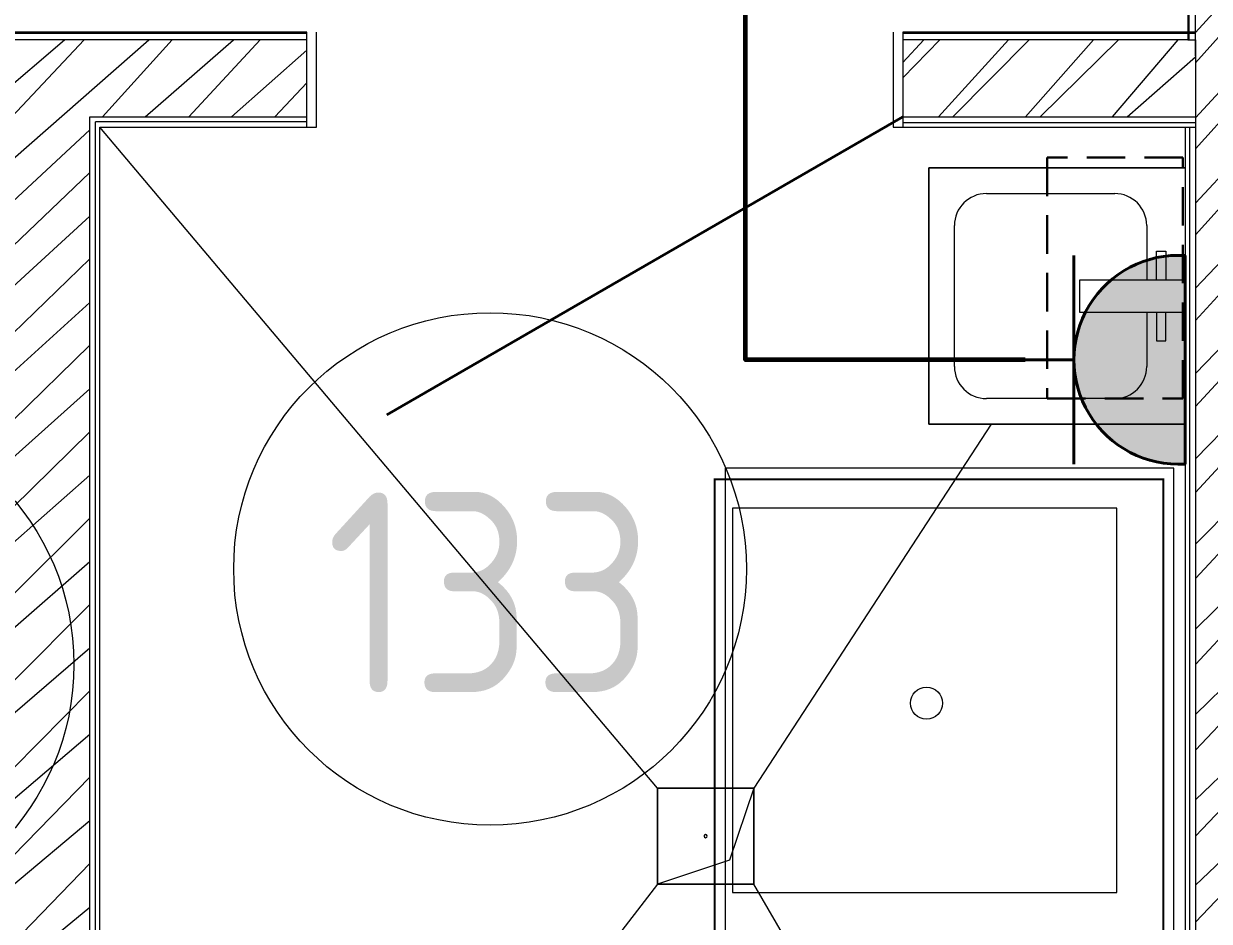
# Model space of a CAD drawing. Header units: millimetres. Extents: x -32 to 417638015, y -35 to 175284279.
# Drawn here: x 416315710 to 416317560, y 175269835 to 175271237 of the extents above; entities that cross this region are included whole.
import ezdxf
from ezdxf.enums import TextEntityAlignment as Align

# ---------------------------------------------------------------- set-up
doc = ezdxf.new("R2010")
doc.units = ezdxf.units.MM
doc.linetypes.add('ADSK_Штрих_ш3 п1_5', pattern=[4.5, 3, -1.5])
for name, color, linetype, lineweight in [('.', 7, 'Continuous', 40), ('_ЭМ_гофра', 5, 'Continuous', 60), ('_ЭМ_ТХ_пищеблок', 7, 'Continuous', 30), ('Аннотация', 7, 'Continuous', 18), ('Атрибут', 7, 'Continuous', 5), ('Двери', 7, 'Continuous', 9), ('Обобщенные модели', 7, 'Continuous', 18), ('Оборудование', 7, 'Continuous', 18), ('Перекрытие', 7, 'Continuous', 18), ('Сантехника', 7, 'Continuous', 18), ('Стены отделка', 7, 'Continuous', 30), ('Стены штриховка', 7, 'Continuous', 9), ('ШТРИХОВКА', 252, 'Continuous', 15), ('ЭМ', 5, 'Continuous', 40), ('ЭО', 94, 'Continuous', 30)]:
    doc.layers.add(name, color=color, linetype=linetype, lineweight=lineweight)
doc.layers.add('Линии', color=7, linetype='Continuous', lineweight=9, true_color=0x00a600)
doc.layers.add('ЭОМ_Лотки рабочие', color=5, linetype='Continuous')
doc.styles.add('GOST Common', font='GOST_Common.ttf', dxfattribs={"width": 0.9, "height": 349.9999999999996})
doc.styles.add('ISOCPEUR', font='isocpeur.ttf', dxfattribs={"width": 0.85, "height": 274.9999999999997})

# ---------------------------------------------------------------- blocks, each defined once
blk = doc.blocks.new('_ЭМ_ТХ_Пищеблок')
at = {"layer": 'Оборудование', "color": 8, "linetype": 'ADSK_Штрих_ш3 п1_5', "lineweight": 30, "ltscale": 20}
for p, q in [((59052.19185230343, 41483.05137639923), (59052.19185230343, 41107.08264318318)), ((59263.90055809962, 41483.05137639923), (59052.19185230343, 41483.05137639923)), ((59263.90055809962, 41107.08264318318), (59263.90055809962, 41483.05137639923)), ((59052.19185230343, 41107.08264318318), (59263.90055809962, 41107.08264318318))]:
    blk.add_line(p, q, dxfattribs=at)
at = {"layer": 'Оборудование', "color": 8}
for p, q in [((59249.81550802576, 40998.33541567625), (58549.81550802576, 40998.33541567625)), ((58549.81550802576, 40998.33541567625), (58549.81550802576, 39598.33541567625)), ((59249.81550802576, 39598.33541567625), (59249.81550802576, 40998.33541567625))]:
    blk.add_line(p, q, dxfattribs=at)
at = {"layer": 'Оборудование', "color": 8, "lineweight": 15, "const_width": 3}
blk.add_lwpolyline([(58533.33544282001, 39640.61764746984), (58533.33544282001, 40980.61764746984), (59233.33544282001, 40980.61764746984), (59233.33544282001, 39640.61764746984)], close=True, dxfattribs=at)
at = {"layer": 'Оборудование', "color": 8}
blk.add_lwpolyline([(58561.05953376522, 40335.61764746984), (59161.05953376522, 40335.61764746984), (59161.05953376522, 40935.61764746984), (58561.05953376522, 40935.61764746984)], close=True, dxfattribs=at)
at = {"layer": 'Оборудование', "color": 8, "lineweight": 0}
blk.add_circle((58863.86495522503, 40631.40951528015), 25, dxfattribs=at)
at = {"layer": 'Атрибут', "color": 8, "style": 'ISOCPEUR', "width": 0.85}
blk.add_attdef('№_ПОЗИЦИИ', text='', height=150, rotation=90, dxfattribs=at).set_placement((58331.67525722168, 39155.16258932042), align=Align.MIDDLE_CENTER)
blk = doc.blocks.new('ТХ пищеблок....')
at = {"layer": 'Оборудование', "color": 8, "linetype": 'ADSK_Штрих_ш3 п1_5', "lineweight": 30, "ltscale": 20}
for p, q in [((6386.900203546509, 26150.90871799318), (6386.900203546509, 25774.93998477713)), ((6598.608909342729, 26150.90871799318), (6386.900203546509, 26150.90871799318)), ((6598.608909342729, 25774.93998477713), (6598.608909342729, 26150.90871799318)), ((6386.900203546509, 25774.93998477713), (6598.608909342729, 25774.93998477713))]:
    blk.add_line(p, q, dxfattribs=at)
at = {"layer": 'Оборудование', "color": 8}
for p, q in [((6584.523859268869, 25666.19275727018), (5884.523859268869, 25666.19275727018)), ((5884.523859268869, 25666.19275727018), (5884.523859268869, 24266.19275727018)), ((6584.523859268869, 24266.19275727018), (6584.523859268869, 25666.19275727018))]:
    blk.add_line(p, q, dxfattribs=at)
at = {"layer": 'Оборудование', "color": 8, "lineweight": 15, "const_width": 3}
blk.add_lwpolyline([(5868.043794063153, 24308.4749890638), (5868.043794063153, 25648.4749890638), (6568.043794063153, 25648.4749890638), (6568.043794063153, 24308.4749890638)], close=True, dxfattribs=at)
at = {"layer": 'Оборудование', "color": 8}
blk.add_lwpolyline([(5895.767885008361, 25003.4749890638), (6495.767885008361, 25003.4749890638), (6495.767885008361, 25603.4749890638), (5895.767885008361, 25603.4749890638)], close=True, dxfattribs=at)
at = {"layer": 'Оборудование', "color": 8, "lineweight": 0}
blk.add_circle((6198.573306468141, 25299.26685687411), 25, dxfattribs=at)
blk = doc.blocks.new('1 этаж')
at = {"layer": 'Стены штриховка'}
h = blk.add_hatch(dxfattribs=at)
h.set_pattern_fill('ANSI32', color=8, scale=10)
h.set_pattern_definition([(45, (-31496.66335460375, 188.9018102923583), (-67.35192090801866, 67.35192090801866), []), (45, (-31451.76205460375, 188.9018102923583), (-67.35192090801866, 67.35192090801866), [])])
h.paths.add_polyline_path([(48180.15739901119, 39580.59357071416), (48705.15739901114, 39580.59357071418), (48705.15739901114, 39700.59357071418), (48060.15739901119, 39700.59357071418), (48060.15739901119, 37262.86745037336), (48180.15739901122, 37260.83786413429)])
h.paths.add_polyline_path([(49875.15739901114, 39580.59357071413), (50447.65739901114, 39580.59357071413), (50447.65739901114, 39700.59357071418), (49635.15739901114, 39700.59357071418), (49635.15739901114, 39580.59357071418), (49755.15739901114, 39580.59357071418), (49755.15739901114, 37234.19954474653), (49875.15739901114, 37232.16995850745)])
h.paths.add_polyline_path([(51953.91662307477, 39700.59357071418), (51377.65739901114, 39700.59357071418), (51377.65739901108, 39580.59357071418), (51495.15739901111, 39580.59357071418), (51495.15739901111, 37204.77054428005), (51615.15739901111, 37202.74095804099), (51615.15739901111, 39580.59357071413), (51953.91662307479, 39580.59357071418)])
h.paths.add_polyline_path([(53340.15739901111, 39700.59357071418), (53328.15739901114, 39700.59357071418), (52883.91662307479, 39700.59357071413), (52883.91662307477, 39580.59357071413), (53340.15739901111, 39580.59357071413)])
h.paths.add_polyline_path([(53340.15739901114, 41017.7070296934), (53460.15739901108, 41017.7070296934), (53460.15739901108, 41147.70702969341), (55390.67991990966, 41147.7070296934), (55389.70939402498, 41267.7070296934), (53340.15739901114, 41267.7070296934)])
h.paths.add_polyline_path([(53460.15739901111, 39987.7070296934), (53340.15739901114, 39987.7070296934), (53340.15739901114, 37193.56851621989), (53340.49561501323, 37193.5627958987), (53460.15739901111, 37177.01477185852)])
at = {"layer": 'Двери', "color": 8, "lineweight": 30}
blk.add_line((52883.91662307478, 39580.5935707132), (52078.51299755525, 39115.5935707132), dxfattribs=at)
at = {"layer": 'Линии', "color": 8}
for centre in [(52239.79966763733, 38874.81545459211), (51190.58518287307, 38725.84374537691)]:
    blk.add_circle(centre, 400, dxfattribs=at)
at = {"layer": 'Обобщенные модели', "color": 8}
for p, q in [((52501.05739901113, 38382.70702969325), (52501.05739901113, 38532.70702969325)), ((52501.05739901113, 38532.70702969325), (52651.05739901113, 38532.70702969325)), ((52651.05739901113, 38532.70702969325), (52501.05739901113, 38532.70702969325)), ((52501.05739901113, 38532.70702969325), (52501.05739901113, 38382.70702969325)), ((52651.05739901113, 38532.70702969325), (52613.55739901114, 38420.20702969325)), ((52651.05739901113, 38532.70702969325), (52651.05739901113, 38382.70702969325)), ((52651.05739901113, 38382.70702969325), (52651.05739901113, 38532.70702969325)), ((52613.55739901114, 38420.20702969325), (52501.05739901113, 38382.70702969325)), ((52651.05739901113, 38382.70702969325), (52501.05739901113, 38382.70702969325)), ((52501.05739901113, 38382.70702969325), (52651.05739901113, 38382.70702969325))]:
    blk.add_line(p, q, dxfattribs=at)
for radius, start, end in [(2.500000000000002, 0, 180), (2.499999999999998, 120.0000000000624, 180), (2.500000000000002, 180, 0), (2.499999999999999, 239.9999999999376, 344.9999999998312), (2.500000000000002, 15.00000000016882, 90)]:
    blk.add_arc((52576.05739901113, 38457.70702969325), radius, start, end, dxfattribs=at)
at = {"layer": 'Перекрытие', "color": 8}
for p, q in [((51968.91662307477, 39564.69357071412), (51968.91662307477, 39712.59357071416)), ((52868.91662307477, 39712.59357071416), (52868.91662307477, 39564.69357071417)), ((52501.05739901113, 38532.70702969325), (51631.05739901113, 39564.69357071411)), ((51631.05739901113, 39564.69357071411), (51953.91662307479, 39564.69357071411)), ((51953.91662307477, 39564.69357071411), (51968.91662307477, 39564.69357071411)), ((52868.91662307477, 39564.69357071417), (52883.91662307474, 39564.69357071417)), ((53021.65284083848, 39100.81384509658), (52651.0573990111, 38532.70702969325)), ((52501.05739901113, 38382.70702969325), (51631.05739901113, 37256.46581928503)), ((53324.25739901114, 37228.84244203556), (52651.0573990111, 38382.70702969325))]:
    blk.add_line(p, q, dxfattribs=at)
at = {"layer": 'Сантехника', "color": 8}
for p, q in [((53324.25739901111, 39500.81384509658), (52924.25739901111, 39500.81384509658)), ((52924.25739901111, 39500.81384509658), (52924.25739901111, 39100.81384509658)), ((52924.25739901111, 39500.81384509658), (53324.25739901111, 39500.81384509658)), ((52924.25739901111, 39100.81384509658), (52924.25739901111, 39500.81384509658)), ((53014.25666033761, 39460.81384509658), (53214.25813768047, 39460.81384509658)), ((52964.25666033762, 39190.81458310348), (52964.25666033762, 39410.81384509659)), ((53264.25813768047, 39410.81384509657), (53264.25813768047, 39325.81389770393)), ((53279.25740465161, 39370.81384509658), (53294.25742157456, 39370.81384509658)), ((53279.25740465161, 39325.81389770393), (53279.25740465161, 39370.81384509658)), ((53294.25742157456, 39370.81384509658), (53294.25742157456, 39325.81389770393)), ((53324.25739901111, 39325.81389770393), (53159.24448353605, 39325.81389770393)), ((53159.24448353605, 39325.81389770393), (53159.24448353605, 39275.81379248916)), ((53159.24448353605, 39275.81379248916), (53324.25739901111, 39275.81379248916)), ((53264.25813768047, 39275.81379248916), (53264.25813768047, 39190.81458310348)), ((53279.25739337178, 39275.81379248916), (53279.25739337178, 39230.81379248916)), ((53294.25738832424, 39230.81379248916), (53294.25738832424, 39275.81379248916)), ((53279.25739337178, 39230.81379248916), (53294.25738832424, 39230.81379248916)), ((53214.25813768047, 39140.81458310348), (53014.25666033762, 39140.81458310348)), ((52924.25739901111, 39100.81384509658), (53324.25739901111, 39100.81384509658)), ((53324.25739901111, 39100.81384509658), (52924.25739901111, 39100.81384509658))]:
    blk.add_line(p, q, dxfattribs=at)
for centre, radius, start, end in [((53014.25666033761, 39410.81384509659), 49.99999999999496, 90, 180), ((53214.25813768047, 39410.81384509657), 50.00000000000545, 0, 90), ((53014.25666033762, 39190.81458310348), 49.99999999999994, 180, 270), ((53214.25813768047, 39190.81458310348), 50.00000000000004, 270, 0)]:
    blk.add_arc(centre, radius, start, end, dxfattribs=at)
at = {"layer": 'Стены отделка', "color": 8, "lineweight": 9}
for p, q in [((53328.15739901114, 39987.7070296934), (53328.15739901114, 39700.59357071418)), ((51953.91662307477, 39712.59357071416), (51377.65739901114, 39712.59357071416)), ((51953.91662307479, 39564.69357071418), (51953.91662307477, 39712.59357071416)), ((52883.91662307479, 39712.59357071413), (52883.91662307477, 39564.69357071418)), ((53340.15739901114, 39712.59357071413), (52883.91662307479, 39712.59357071413)), ((53328.15739901114, 39700.59357071418), (53340.15739901114, 39700.59357071418)), ((53340.15739901114, 39700.59357071418), (53340.15739901114, 39702.7070296934)), ((53340.15739901111, 39700.59357071416), (53340.15739901114, 37173.56565585439)), ((51615.15739901111, 39580.59357071413), (51953.91662307479, 39580.59357071418)), ((51615.15739901111, 37202.74095804097), (51615.15739901111, 39580.59357071413)), ((51953.91662307479, 39572.64357071416), (51624.15739901114, 39572.64357071418)), ((51631.05739901113, 37237.47704350366), (51631.05739901113, 39564.69357071412)), ((52883.91662307474, 39564.69357071418), (53340.15739901111, 39564.69357071418)), ((53324.25739901114, 39564.69357071418), (53324.25739901114, 37228.84244203556))]:
    blk.add_line(p, q, dxfattribs=at)
at = {"layer": 'Стены штриховка', "color": 8}
for p, q in [((53330.15739901116, 39987.7070296934), (53330.15739901114, 39700.59357071413)), ((53340.15739901114, 39702.7070296934), (53340.15739901114, 39987.7070296934)), ((51953.91662307477, 39710.59357071416), (51377.65739901119, 39710.59357071416)), ((51953.91662307477, 39700.59357071418), (51377.65739901114, 39700.59357071418)), ((53340.15739901114, 39710.59357071416), (52883.91662307479, 39710.59357071416)), ((53328.15739901114, 39700.59357071418), (52883.91662307479, 39700.59357071413)), ((53340.15739901114, 39675.59357071416), (53340.15739901114, 39700.59357071413)), ((51624.15739901114, 37237.59374471242), (51624.15739901114, 39572.64357071416)), ((52883.91662307474, 39580.59357071413), (53340.15739901111, 39580.59357071413)), ((52883.91662307479, 39571.59357071419), (53340.15739901108, 39571.59357071415)), ((53331.15739901114, 39564.69357071418), (53331.15739901114, 37193.72073518783))]:
    blk.add_line(p, q, dxfattribs=at)
at = {"layer": 'ЭОМ_Лотки рабочие'}
blk.add_blockref('ТХ пищеблок....', (46722.0575752336, 13366.04446869802), dxfattribs=at)
at = {"layer": 'Аннотация', "color": 8, "lineweight": 9, "insert": (52239.79966763733, 38837.86733433348), "char_height": 312.5000000000001, "width": 520.2111192702771, "attachment_point": 5, "line_spacing_factor": 1.022765581104984, "style": 'GOST Common'}
blk.add_mtext('133', dxfattribs=at)
blk = doc.blocks.new('Розетка IP54')
at = {"layer": '.'}
h = blk.add_hatch(color=5, dxfattribs=at)
h.dxf.hatch_style = 1
h.paths.add_polyline_path([(551667.0757685276, -101006.4904762172), (551667.0757685277, -101180.0264936571), (551829.8079254188, -101180.0264936572, 0.4331552738982196)])
h.paths.add_polyline_path([(551667.0757685276, -101006.4904762172, 0.4331552738983379), (551504.3436116363, -101180.0264936571), (551667.0757685277, -101180.0264936571)])
at = {"layer": 'ЭМ', "color": 5}
for p, q in [((551667.0757685257, -101006.4904762172), (551667.0757685276, -100854.0732687484)), ((551504.343611646, -101006.4904762159), (551829.8079254286, -101006.4904762159)), ((551504.3436116365, -101180.0264936571), (551829.8079254188, -101180.0264936572))]:
    blk.add_line(p, q, dxfattribs=at)
blk.add_arc((551667.0757685276, -101169.5589419752), 163.0684657580474, 356.3195877734439, 183.6804122265561, dxfattribs=at)

msp = doc.modelspace()

# ---------------------------------------------------------------- linework, layer by layer
at = {"layer": '_ЭМ_гофра', "linetype": 'ByBlock'}
msp.add_lwpolyline([(416317272.6138682, 175270711.9566058), (416316836.6202386, 175270711.9566058), (416316836.6202386, 175271969.1524763)], dxfattribs=at)

# ---------------------------------------------------------------- block references
at = {"layer": '_ЭМ_ТХ_пищеблок', "lineweight": 50}
msp.add_blockref('_ЭМ_ТХ_Пищеблок', (416258254.8670169, 175229544.5649611), dxfattribs=at)
at = {"layer": 'ШТРИХОВКА'}
msp.add_blockref('1 этаж', (416264198.1010904, 175231510.6631508), dxfattribs=at)
at = {"layer": 'ЭО', "rotation": 90}
msp.add_blockref('Розетка IP54', (416216342.3319957, 174719044.8808373), dxfattribs=at)

doc.saveas('drawing.dxf')
